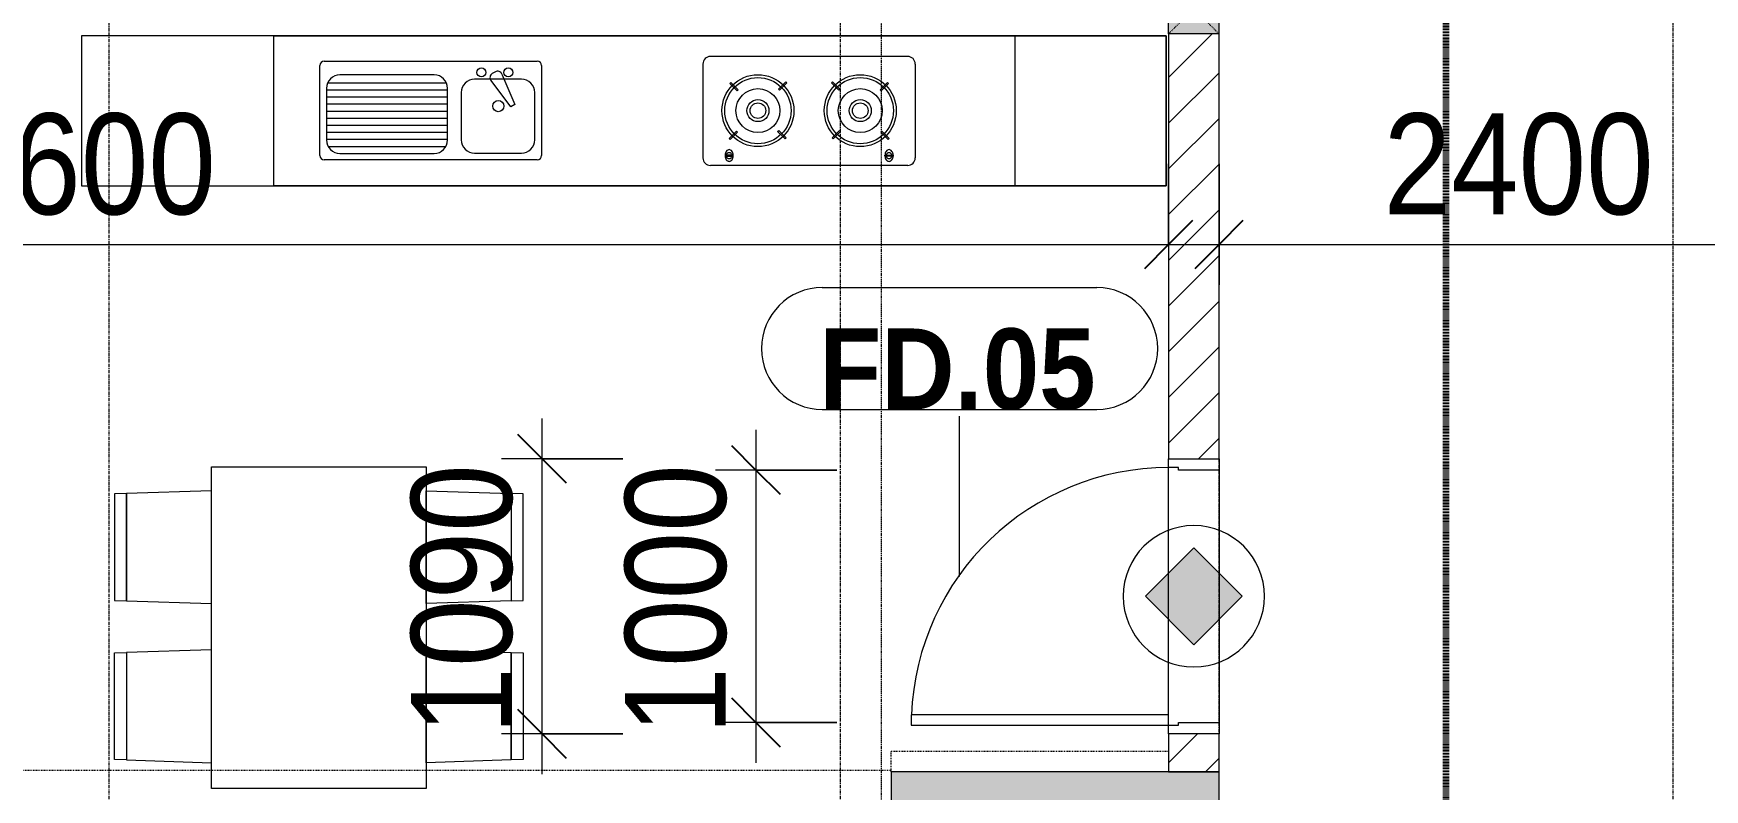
# Model space of a CAD drawing. Header units: millimetres. Extents: x 1591 to 240306, y -15958 to 82755.
# Drawn here: x 122754 to 129379, y 61841 to 64837 of the extents above; entities that cross this region are included whole.
import ezdxf

# ---------------------------------------------------------------- set-up
doc = ezdxf.new("R2010")
doc.units = ezdxf.units.MM
for name, pattern in [('1 NÉT CALL OUT', [6, 3, -3]), ('Dash', [6, 3, -3]), ('Dash 1_8_', [6.35, 3.175, -3.175]), ('Dash Dot 3_16_', [7.9375, 4.7625, -1.5875, 0, -1.5875]), ('Grid Line', [22.225, 12.7, -3.175, 3.175, -3.175])]:
    doc.linetypes.add(name, pattern=pattern)
for name, color, linetype, lineweight in [('0-1', 7, 'Continuous', 5), ('A-ANNO-DIMS', 211, 'Continuous', 9), ('A-ANNO-DIMS-160', 211, 'Continuous', 9), ('A-ANNO-NOTE', 131, 'Continuous', 9), ('A-AREA', 32, 'Dash 1_8_', 9), ('A-DETL-1', 90, '1 NÉT CALL OUT', 100), ('A-DETL-GENF-2', 1, 'Continuous', 9), ('A-DOOR-3', 1, 'Continuous', 9), ('A-DOOR-FRAM-1', 1, 'Continuous', 9), ('A-DOOR-IDEN', 31, 'Continuous', 9), ('A-FLOR-2', 9, 'Continuous', 9), ('A-WALL', 113, 'Continuous', 9), ('A-WALL-3', 113, 'Continuous', 18), ('A-WALL-PATT-2', 111, 'Continuous', 9), ('G-ANNO-SYMB-1', 111, 'Dash Dot 3_16_', 18), ('I-FURN', 30, 'Continuous', 9), ('I-FURN-1', 254, 'Continuous', 9), ('S-COLS', 52, 'Continuous', 9), ('S-COLS-1', 52, 'Continuous', 5), ('S-COLS-2', 7, 'Continuous', 18), ('S-COLS-5', 52, 'Continuous', 18), ('S-COLS-HDLN', 52, 'Dash', 9), ('S-GRID-1', 1, 'Grid Line', 9)]:
    doc.layers.add(name, color=color, linetype=linetype, lineweight=lineweight)
doc.styles.add('Arial_B_3', font='arialbd_0.ttf', dxfattribs={"width": 0.9, "height": 320})
doc.styles.add('UTM Avo', font='UTM Avo.ttf', dxfattribs={"width": 0.9, "height": 400})
doc.dimstyles.new('1_Dim_chi_tiet_2_5', dxfattribs={"dimscale": 304.8, "dimtxt": 399.720379, "dimasz": 0.629921, "dimexe": 0.524934, "dimexo": 0.0625, "dimgap": 0.052493, "dimtad": 1, "dimdec": 0, "dimrnd": 5, "dimzin": 0, "dimdsep": 46, "dimtxsty": 'UTM Avo', "dimblk1": 'OBLIQUE', "dimblk2": 'OBLIQUE', "dimsah": 1, "dimcen": 0.09, "dimdle": 0.524934, "dimazin": 0, "dimtfac": 1, "dimtdec": 4, "dimtix": 1, "dimtmove": 0, "dimatfit": 3, "dimfxl": 1.049869, "dimfxlon": 1, "dimtvp": 1, "dimtolj": 1, "dimtzin": 0, "dimarcsym": 2})
doc.dimstyles.new('1_Dim_chi_tiet_2_5_1', dxfattribs={"dimscale": 304.8, "dimtxt": 399.720379, "dimasz": 0.629921, "dimexe": 0.524934, "dimexo": 0.0625, "dimgap": 0.052493, "dimtad": 1, "dimdec": 0, "dimrnd": 5, "dimzin": 0, "dimdsep": 46, "dimtxsty": 'UTM Avo', "dimblk1": 'OBLIQUE', "dimblk2": 'OBLIQUE', "dimsah": 1, "dimcen": 0.09, "dimdle": 0.524934, "dimazin": 0, "dimtfac": 1, "dimtdec": 4, "dimtix": 1, "dimtmove": 0, "dimatfit": 3, "dimfxl": 1.049869, "dimfxlon": 1, "dimtvp": 1, "dimtolj": 1, "dimtzin": 0, "dimarcsym": 2})

# ---------------------------------------------------------------- blocks, each defined once
blk = doc.blocks.new('NCV_TKTC_KET CAU_rvt-1-TKCS_MB TẦNG 3-4')
at = {"layer": 'S-COLS-1'}
blk.add_hatch(color=256, dxfattribs=at).paths.add_polyline_path([(116452.6, 61561.9), (116452.6, 61911.9), (115152.6, 61911.9), (115152.6, 61561.9), (115759.6, 61561.9)])
at = {"layer": 'S-COLS-2'}
for p, q in [((116452.6, 61911.9), (115152.6, 61911.9)), ((115152.6, 61911.9), (115152.6, 61561.9)), ((116452.6, 61561.9), (116452.6, 61911.9))]:
    blk.add_line(p, q, dxfattribs=at)
blk = doc.blocks.new('HE BEP A - HE BEP A-V150-TKCS_MB TẦNG 3-4')
at = {"layer": 'I-FURN'}
for p, q in [((765.9, 605.3), (3.5, 605.3)), ((3.5, 605.3), (3.5, 11)), ((765.9, 11), (765.9, 605.3)), ((765.9, 605.3), (4303.5, 605.3)), ((765.9, 11), (765.9, 605.3)), ((3703.5, 605.3), (3703.5, 11)), ((4303.5, 605.3), (4303.5, 11)), ((948.4, 131.7), (948.4, 487.8)), ((965.9, 505.3), (1810.5, 505.3)), ((1828, 487.8), (1828, 131.7)), ((2467.5, 494.2), (2467.5, 122.2)), ((3279.1, 524.2), (2497.5, 524.2)), ((3309.1, 494.2), (3309.1, 122.2)), ((975, 397.7), (975, 193.3)), ((979.9, 419.9), (1450.3, 419.9)), ((1401.8, 451.1), (1028.4, 451.1)), ((1455.1, 193.3), (1455.1, 397.7)), ((1747.9, 434.2), (1562.5, 434.2)), ((1706.2, 324.4), (1627.3, 429.4)), ((1644.6, 463.3), (1632.2, 456.1)), ((1670.1, 454.1), (1721.6, 333.3)), ((2578, 421.2), (2573.6, 416.8)), ((2573.6, 416.8), (2602.8, 387.7)), ((2607.1, 392.1), (2578, 421.2)), ((2795.6, 424), (2766.5, 394.9)), ((2770.8, 390.5), (2800, 419.6)), ((2800, 419.6), (2795.6, 424)), ((2976.7, 419.6), (2981.1, 424)), ((3005.8, 390.5), (2976.7, 419.6)), ((2981.1, 424), (3010.2, 394.9)), ((3169.5, 392.1), (3198.6, 421.2)), ((3203, 416.8), (3173.9, 387.7)), ((3198.6, 421.2), (3203, 416.8)), ((975, 391.9), (1455.1, 391.9)), ((975, 363.9), (1455.1, 363.9)), ((975, 335.9), (1455.1, 335.9)), ((1509.1, 380.9), (1509.1, 194.2)), ((1721.6, 333.3), (1706.2, 324.4)), ((1801.3, 194.2), (1801.3, 380.9)), ((2602.8, 387.7), (2607.1, 392.1)), ((2766.5, 394.9), (2770.8, 390.5)), ((3010.2, 394.9), (3005.8, 390.5)), ((3173.9, 387.7), (3169.5, 392.1)), ((975, 307.9), (1455.1, 307.9)), ((975, 279.9), (1455.1, 279.9)), ((975, 251.9), (1455.1, 251.9)), ((975, 223.9), (1455.1, 223.9)), ((2570.9, 199.3), (2600, 228.4)), ((2575.3, 194.9), (2570.9, 199.3)), ((2604.4, 224), (2575.3, 194.9)), ((2600, 228.4), (2604.4, 224)), ((2763.7, 226.8), (2768.1, 231.2)), ((2792.8, 197.7), (2763.7, 226.8)), ((2768.1, 231.2), (2797.2, 202)), ((2797.2, 202), (2792.8, 197.7)), ((3008.5, 231.2), (2979.4, 202)), ((2979.4, 202), (2983.8, 197.7)), ((2983.8, 197.7), (3012.9, 226.8)), ((3012.9, 226.8), (3008.5, 231.2)), ((3176.6, 228.4), (3172.2, 224)), ((3172.2, 224), (3201.4, 194.9)), ((3205.8, 199.3), (3176.6, 228.4)), ((3201.4, 194.9), (3205.8, 199.3)), ((975, 195.9), (1455.1, 195.9)), ((981.5, 167.9), (1448.7, 167.9)), ((1028.4, 139.9), (1401.8, 139.9)), ((1562.5, 140.8), (1747.9, 140.8)), ((2555.1, 133.3), (2555.1, 129.3)), ((2587.6, 133.3), (2555.1, 133.3)), ((2587.6, 129.3), (2587.6, 133.3)), ((3189, 129.3), (3189, 133.3)), ((3189, 133.3), (3221.5, 133.3)), ((3221.5, 133.3), (3221.5, 129.3)), ((1810.5, 114.2), (965.9, 114.2)), ((3279.1, 92.2), (2497.5, 92.2)), ((2555.1, 129.3), (2587.6, 129.3)), ((3221.5, 129.3), (3189, 129.3)), ((3.5, 11), (765.9, 11)), ((4303.5, 11), (765.9, 11))]:
    blk.add_line(p, q, dxfattribs=at)
for centre, radius in [((1589.4, 460.9), 17.8), ((1696.1, 460.9), 17.8), ((2685.4, 309.4), 142.6), ((2685.4, 309.4), 131.3), ((3091.2, 309.4), 142.6), ((3091.2, 309.4), 131.3), ((1656.3, 327.5), 22.2), ((2685.4, 309.4), 87.2), ((2685.4, 309.4), 43.6), ((2685.4, 309.4), 30.9), ((3091.2, 309.4), 87.2), ((3091.2, 309.4), 43.6), ((3091.2, 309.4), 30.9)]:
    blk.add_circle(centre, radius, dxfattribs=at)
for centre, radius, start, end in [((965.9, 487.8), 17.5, 90, 180), ((1653.4, 447.9), 17.8, 20.53791, 119.9521), ((1810.5, 487.8), 17.5, 0, 90), ((2497.5, 494.2), 30, 90, 180), ((3279.1, 494.2), 30, 360, 90), ((1028.4, 397.7), 53.3, 90, 180), ((1401.8, 397.7), 53.3, 360, 90), ((1562.5, 380.9), 53.3, 90, 180), ((1641, 440.7), 17.8, 119.9521, 219.46175), ((1747.9, 380.9), 53.3, 360, 90), ((1028.4, 193.3), 53.3, 180, 270), ((1401.8, 193.3), 53.3, 270, 360), ((1562.5, 194.2), 53.3, 180, 270), ((1747.9, 194.2), 53.3, 270, 360), ((2588.6, 131.7), 33.5, 163.94189, 180), ((2580.1, 134.1), 24.7, 145.20397, 163.94189), ((2571.3, 131.3), 11.6, 9.9102, 170.0898), ((2574.8, 137.9), 18.1, 120.79762, 145.20397), ((2571.4, 143.6), 11.5, 90, 120.79762), ((2571.4, 143.6), 11.5, 59.20238, 90), ((2568, 137.9), 18.1, 34.79603, 59.20238), ((2562.6, 134.1), 24.7, 16.05811, 34.79603), ((2554.1, 131.7), 33.5, 0, 16.05811), ((3222.5, 131.7), 33.5, 163.94189, 180), ((3214, 134.1), 24.7, 145.20397, 163.94189), ((3208.7, 137.9), 18.1, 120.79762, 145.20397), ((3205.3, 131.3), 11.6, 9.9102, 170.0898), ((3205.3, 143.6), 11.5, 90, 120.79762), ((3205.3, 143.6), 11.5, 59.20238, 90), ((3201.9, 137.9), 18.1, 34.79603, 59.20238), ((3196.5, 134.1), 24.7, 16.05811, 34.79603), ((3188, 131.7), 33.5, 0, 16.05811), ((965.9, 131.7), 17.5, 180, 270), ((1810.5, 131.7), 17.5, 270, 360), ((2497.5, 122.2), 30, 180, 270), ((2588.6, 131.7), 33.5, 180, 196.05811), ((2580.1, 129.2), 24.7, 196.05811, 214.79603), ((2571.3, 131.3), 11.6, 189.71775, 350.28225), ((2574.8, 125.5), 18.1, 214.79603, 239.20238), ((2571.4, 119.8), 11.5, 239.20238, 270), ((2571.4, 119.8), 11.5, 270, 300.79762), ((2568, 125.5), 18.1, 300.79762, 325.20397), ((2562.6, 129.2), 24.7, 325.20397, 343.94189), ((2554.1, 131.7), 33.5, 343.94189, 0), ((3222.5, 131.7), 33.5, 180, 196.05811), ((3214, 129.2), 24.7, 196.05811, 214.79603), ((3208.7, 125.5), 18.1, 214.79603, 239.20238), ((3205.3, 131.3), 11.6, 189.71775, 350.28225), ((3205.3, 119.8), 11.5, 239.20238, 270), ((3205.3, 119.8), 11.5, 270, 300.79762), ((3201.9, 125.5), 18.1, 300.79762, 325.20397), ((3196.5, 129.2), 24.7, 325.20397, 343.94189), ((3188, 131.7), 33.5, 343.94189, 0), ((3279.1, 122.2), 30, 270, 360)]:
    blk.add_arc(centre, radius, start, end, dxfattribs=at)
at = {"layer": 'I-FURN-1'}
for p, q in [((4303.5, 605.3), (3.5, 605.3)), ((3.5, 605.3), (3.5, 11)), ((4303.5, 11), (4303.5, 605.3)), ((3.5, 11), (4303.5, 11))]:
    blk.add_line(p, q, dxfattribs=at)
blk = doc.blocks.new('RES_BAN AN 1 - RES_BAN AN 1-885813-TKCS_MB TẦNG 3-4')
at = {"layer": 'I-FURN-1'}
for p, q in [((-425, 1275), (425, 1275)), ((-425, 0), (-425, 1275)), ((425, 1275), (425, 0)), ((-761.9, 1168.8), (-809.6, 1167.2)), ((-809.6, 1167.2), (-809.6, 745.3)), ((-425, 1180), (-761.9, 1168.8)), ((-761.9, 1168.8), (-761.9, 743.8)), ((-761.9, 743.8), (-761.9, 1168.8)), ((-425, 732.5), (-425, 1180)), ((425, 1180), (761.9, 1168.8)), ((425, 732.5), (425, 1180)), ((761.9, 1168.8), (761.9, 743.8)), ((761.9, 1168.8), (761.9, 743.8)), ((809.6, 1167.2), (761.9, 1168.8)), ((809.6, 745.3), (809.6, 1167.2)), ((-809.6, 745.3), (-761.9, 743.8)), ((-761.9, 743.8), (-425, 732.5)), ((761.9, 743.8), (425, 732.5)), ((761.9, 743.8), (809.6, 745.3)), ((-809.6, 536.9), (-761.9, 538.5)), ((-809.6, 115.1), (-809.6, 536.9)), ((-425, 549.7), (-761.9, 538.5)), ((-761.9, 538.5), (-761.9, 113.5)), ((-761.9, 538.5), (-761.9, 113.5)), ((-425, 102.3), (-425, 549.7)), ((425, 549.7), (761.9, 538.5)), ((425, 102.3), (425, 549.7)), ((761.9, 538.5), (761.9, 113.5)), ((761.9, 538.5), (809.6, 536.9)), ((761.9, 113.5), (761.9, 538.5)), ((809.6, 536.9), (809.6, 115.1)), ((-761.9, 113.5), (-809.6, 115.1)), ((-761.9, 113.5), (-425, 102.3)), ((761.9, 113.5), (425, 102.3)), ((809.6, 115.1), (761.9, 113.5)), ((425, 0), (-425, 0))]:
    blk.add_line(p, q, dxfattribs=at)
blk = doc.blocks.new('NCV_TKTC_TANG 3 - 4_rvt-2-TKCS_MB TẦNG 3-4')
at = {"layer": 'A-FLOR-2'}
blk.add_line((116252.6, 62096.9), (116252.6, 63116.9), dxfattribs=at)
at = {"layer": 'I-FURN-1'}
for name, p in [('HE BEP A - HE BEP A-V150-TKCS_MB TẦNG 3-4', (111939.1, 64221.6)), ('RES_BAN AN 1 - RES_BAN AN 1-885813-TKCS_MB TẦNG 3-4', (112883.8, 61845.3))]:
    blk.add_blockref(name, p, dxfattribs=at)
blk = doc.blocks.new('FD_05 - FD_05-1000x2200mm-835433-TKCS_MB TẦNG 3-4')
at = {"layer": 'A-DETL-GENF-2'}
for p, q in [((510, -100), (470, -100)), ((470, -100), (470, -1120)), ((510, -1120), (510, -100)), ((470, -1120), (510, -1120))]:
    blk.add_line(p, q, dxfattribs=at)
blk.add_arc((510, -100), 1020, 180, 267.75253, dxfattribs=at)
at = {"layer": 'A-DOOR-FRAM-1'}
for p, q in [((-545, 100), (-500, 100)), ((-545, -100), (-545, 100)), ((-500, 100), (-500, -60)), ((500, 100), (545, 100)), ((500, -60), (500, 100)), ((545, 100), (545, -100)), ((-500, -60), (-510, -60)), ((-510, -60), (-510, -100)), ((510, -60), (500, -60)), ((510, -100), (510, -60)), ((-510, -100), (-545, -100)), ((545, -100), (510, -100))]:
    blk.add_line(p, q, dxfattribs=at)
blk = doc.blocks.new('G1_SOF - BO TRU - 200x200-3054294-TKCS_MB TẦNG 3-4')
at = {"layer": 'S-COLS'}
blk.add_hatch(color=256, dxfattribs=at).paths.add_polyline_path([(100, 100), (-100, 100), (-100, -100), (100, -100)])
at = {"layer": 'S-COLS-5'}
for p, q in [((-100, 100), (100, 100)), ((-100, -100), (-100, 100)), ((100, 100), (100, -100)), ((100, -100), (-100, -100))]:
    blk.add_line(p, q, dxfattribs=at)
at = {"layer": 'S-COLS-HDLN'}
for p, q in [((100, -100), (-100, 100)), ((-100, -100), (100, 100))]:
    blk.add_line(p, q, dxfattribs=at)
blk = doc.blocks.new('DIMBLOCK91-TKCS_MB TẦNG 3-4')
at = {"layer": 'A-ANNO-DIMS-160'}
for p, q in [((124770, 61901.9), (124770, 63311.9)), ((125090, 63151.9), (124610, 63151.9)), ((124770, 63151.9), (125090, 63151.9)), ((125090, 62061.9), (124610, 62061.9)), ((124770, 62061.9), (125090, 62061.9))]:
    blk.add_line(p, q, dxfattribs=at)
at = {"layer": 'A-ANNO-DIMS-160', "lineweight": 25}
for p, q in [((124770, 63151.9), (124674, 63247.9)), ((124770, 63151.9), (124866, 63055.9)), ((124770, 62061.9), (124674, 62157.9)), ((124770, 62061.9), (124866, 61965.9))]:
    blk.add_line(p, q, dxfattribs=at)
at = {"layer": 'A-ANNO-DIMS-160', "color": 0, "insert": (124250.4, 62059.2), "char_height": 400, "width": 1314.636, "attachment_point": 1, "rotation": 90, "line_spacing_factor": 1.110334, "style": 'UTM Avo'}
blk.add_mtext('1090', dxfattribs=at)
blk = doc.blocks.new('_Oblique')
at = {"color": 0, "linetype": 'ByBlock', "lineweight": -2}
blk.add_line((-0.5, -0.5), (0.5, 0.5), dxfattribs=at)
blk = doc.blocks.new('DIMBLOCK144-TKCS_MB TẦNG 3-4')
at = {"layer": 'A-ANNO-DIMS-160'}
for p, q in [((125618.3, 63266.9), (125618.3, 61946.9)), ((125938.3, 63106.9), (125458.3, 63106.9)), ((125618.3, 63106.9), (125938.3, 63106.9)), ((125938.3, 62106.9), (125458.3, 62106.9)), ((125618.3, 62106.9), (125938.3, 62106.9))]:
    blk.add_line(p, q, dxfattribs=at)
at = {"layer": 'A-ANNO-DIMS-160', "lineweight": 25}
for p, q in [((125618.3, 63106.9), (125522.3, 63202.9)), ((125618.3, 63106.9), (125714.3, 63010.9)), ((125618.3, 62106.9), (125522.3, 62202.9)), ((125618.3, 62106.9), (125714.3, 62010.9))]:
    blk.add_line(p, q, dxfattribs=at)
at = {"layer": 'A-ANNO-DIMS-160', "color": 0, "insert": (125098.7, 62059.2), "char_height": 400, "width": 1314.636, "attachment_point": 1, "rotation": 90, "line_spacing_factor": 1.110334, "style": 'UTM Avo'}
blk.add_mtext('1000', dxfattribs=at)
blk = doc.blocks.new('HDNDCT_GHI CHÚ CỬA CHỐNG CHÁY EI30 - HDNDCT_GHI CHÚ CỬA CHỐNG CHÁY EI30-2461928-TKCS_MB TẦNG 3-4')
at = {"layer": 'A-ANNO-NOTE'}
blk.add_hatch(color=256, dxfattribs=at).paths.add_polyline_path([(-1.2, 0), (0, 1.2), (1.2, 0), (0, -1.2)])
for p, q in [((0, 1.2), (-1.2, 0)), ((1.2, 0), (0, 1.2)), ((-1.2, 0), (0, -1.2)), ((0, -1.2), (1.2, 0))]:
    blk.add_line(p, q, dxfattribs=at)
for start, end in [(360, 180), (180, 360)]:
    blk.add_arc((0, 0), 1.75, start, end, dxfattribs=at)
blk = doc.blocks.new('DIMBLOCK179-TKCS_MB TẦNG 3-4')
at = {"layer": 'A-ANNO-DIMS-160'}
for p, q in [((127453.9, 64320.6), (127453.9, 63840.6)), ((127453.9, 64000.6), (127453.9, 64320.6)), ((129853.8, 64320.6), (129853.8, 63840.6)), ((129853.8, 64000.6), (129853.8, 64320.6)), ((127293.9, 64000.6), (130013.8, 64000.6))]:
    blk.add_line(p, q, dxfattribs=at)
at = {"layer": 'A-ANNO-DIMS-160', "lineweight": 25}
for p, q in [((127453.9, 64000.6), (127549.9, 64096.6)), ((129853.8, 64000.6), (129949.8, 64096.6)), ((127453.9, 64000.6), (127357.9, 63904.6)), ((129853.8, 64000.6), (129757.8, 63904.6))]:
    blk.add_line(p, q, dxfattribs=at)
at = {"layer": 'A-ANNO-DIMS-160', "color": 0, "insert": (128106.1, 64520.3), "char_height": 400, "width": 1314.636, "attachment_point": 1, "line_spacing_factor": 1.110334, "style": 'UTM Avo'}
blk.add_mtext('2400', dxfattribs=at)
blk = doc.blocks.new('DIMBLOCK204-TKCS_MB TẦNG 3-4')
at = {"layer": 'A-ANNO-DIMS-160'}
for p, q in [((124770, 61901.9), (124770, 63311.9)), ((125090, 63151.9), (124610, 63151.9)), ((124770, 63151.9), (125090, 63151.9)), ((125090, 62061.9), (124610, 62061.9)), ((124770, 62061.9), (125090, 62061.9))]:
    blk.add_line(p, q, dxfattribs=at)
at = {"layer": 'A-ANNO-DIMS-160', "lineweight": 25}
for p, q in [((124770, 63151.9), (124674, 63247.9)), ((124770, 63151.9), (124866, 63055.9)), ((124770, 62061.9), (124674, 62157.9)), ((124770, 62061.9), (124866, 61965.9))]:
    blk.add_line(p, q, dxfattribs=at)
at = {"layer": 'A-ANNO-DIMS-160', "color": 0, "insert": (124250.4, 62059.2), "char_height": 400, "width": 1314.636, "attachment_point": 1, "rotation": 90, "line_spacing_factor": 1.110334, "style": 'UTM Avo'}
blk.add_mtext('1090', dxfattribs=at)
blk = doc.blocks.new('DIMBLOCK260-TKCS_MB TẦNG 3-4')
at = {"layer": 'A-ANNO-DIMS-160'}
for p, q in [((125618.3, 63266.9), (125618.3, 61946.9)), ((125938.3, 63106.9), (125458.3, 63106.9)), ((125618.3, 63106.9), (125938.3, 63106.9)), ((125938.3, 62106.9), (125458.3, 62106.9)), ((125618.3, 62106.9), (125938.3, 62106.9))]:
    blk.add_line(p, q, dxfattribs=at)
at = {"layer": 'A-ANNO-DIMS-160', "lineweight": 25}
for p, q in [((125618.3, 63106.9), (125522.3, 63202.9)), ((125618.3, 63106.9), (125714.3, 63010.9)), ((125618.3, 62106.9), (125522.3, 62202.9)), ((125618.3, 62106.9), (125714.3, 62010.9))]:
    blk.add_line(p, q, dxfattribs=at)
at = {"layer": 'A-ANNO-DIMS-160', "color": 0, "insert": (125098.7, 62059.2), "char_height": 400, "width": 1314.636, "attachment_point": 1, "rotation": 90, "line_spacing_factor": 1.110334, "style": 'UTM Avo'}
blk.add_mtext('1000', dxfattribs=at)
blk = doc.blocks.new('STN_Door Tag - STN_Door Tag-1788670-TKCS_MB TẦNG 3-4')
at = {"layer": 'A-DOOR-IDEN'}
for p, q in [((-3.37, 1.495), (3.431, 1.495)), ((-3.37, -1.524), (3.431, -1.524))]:
    blk.add_line(p, q, dxfattribs=at)
for centre, start, end in [((-3.37, -0.015), 90, 270), ((3.431, -0.015), 270, 90)]:
    blk.add_arc(centre, 1.509, start, end, dxfattribs=at)
blk = doc.blocks.new('DIMBLOCK376-TKCS_MB TẦNG 3-4')
at = {"layer": 'A-ANNO-DIMS-160'}
for p, q in [((118653.9, 64320.6), (118653.9, 63840.6)), ((118653.9, 64000.6), (118653.9, 64320.6)), ((127253.9, 64320.6), (127253.9, 63840.6)), ((127253.9, 64000.6), (127253.9, 64320.6)), ((118493.9, 64000.6), (127413.9, 64000.6))]:
    blk.add_line(p, q, dxfattribs=at)
at = {"layer": 'A-ANNO-DIMS-160', "lineweight": 25}
for p, q in [((118653.9, 64000.6), (118749.9, 64096.6)), ((127253.9, 64000.6), (127349.9, 64096.6)), ((118653.9, 64000.6), (118557.9, 63904.6)), ((127253.9, 64000.6), (127157.9, 63904.6))]:
    blk.add_line(p, q, dxfattribs=at)
at = {"layer": 'A-ANNO-DIMS-160', "color": 0, "insert": (122406.1, 64520.3), "char_height": 400, "width": 1314.636, "attachment_point": 1, "line_spacing_factor": 1.110334, "style": 'UTM Avo'}
blk.add_mtext('8600', dxfattribs=at)

msp = doc.modelspace()

# ---------------------------------------------------------------- hatches: boundary and pattern name
at = {"layer": 'A-WALL-PATT-2'}
h = msp.add_hatch(dxfattribs=at)
h.set_pattern_fill('FP_1', color=256, style=0, pattern_type=2)
h.set_pattern_definition([(45, (11001.35, 0), (-90.50967, 90.50967), [])])
h.paths.add_polyline_path([(127453.9, 61911.9), (127453.9, 62061.9), (127253.9, 62061.9), (127253.9, 61911.9)])
h.paths.add_polyline_path([(127453.9, 63151.9), (127453.9, 69761.9), (127253.9, 69761.9), (127253.9, 65035.3), (127453.8, 65035.3), (127453.8, 64835.3), (127253.9, 64835.3), (127253.9, 63151.9)])

# ---------------------------------------------------------------- linework, layer by layer
at = {"layer": 'A-AREA'}
for p, q in [((126153.9, 61993.4), (127253.9, 61993.4)), ((126153.9, 61911.9), (126153.9, 61993.4)), ((123460.2, 61916.8), (121563.5, 61916.8)), ((124310.2, 61916.8), (123460.2, 61916.8)), ((126153.8, 61916.8), (124310.2, 61916.8))]:
    msp.add_line(p, q, dxfattribs=at)
at = {"layer": 'A-DETL-1'}
msp.add_line((128353.9, 52256.9), (128353.9, 71435.3), dxfattribs=at)
at = {"layer": 'A-DOOR-IDEN'}
msp.add_line((126425, 62685.1), (126425.3, 63320.8), dxfattribs=at)
at = {"layer": 'A-WALL'}
for p, q in [((127253.9, 62096.9), (127253.9, 63116.9)), ((127453.9, 63106.9), (127453.9, 62106.9))]:
    msp.add_line(p, q, dxfattribs=at)
at = {"layer": 'A-WALL-3'}
for p, q in [((127453.9, 63151.9), (127453.9, 69761.9)), ((127253.9, 64835.3), (127253.9, 63151.9)), ((127253.9, 63151.9), (127453.9, 63151.9)), ((127253.9, 62061.9), (127253.9, 61911.9)), ((127453.9, 62061.9), (127253.9, 62061.9)), ((127453.9, 61911.9), (127453.9, 62061.9)), ((127253.9, 61911.9), (127453.9, 61911.9))]:
    msp.add_line(p, q, dxfattribs=at)
at = {"layer": 'G-ANNO-SYMB-1'}
msp.add_line((126113.9, 82373.8), (126113.9, 13547.9), dxfattribs=at)
at = {"layer": 'S-GRID-1'}
for p, q in [((123054, 19175.3), (123054, 76690.4)), ((125953.9, 19175.3), (125953.9, 76690.4)), ((127453.9, 19175.3), (127453.9, 76690.4)), ((129253.9, 19175.3), (129253.9, 76690.4))]:
    msp.add_line(p, q, dxfattribs=at)

# ---------------------------------------------------------------- block references
at = {"layer": '0-1'}
for name in ['NCV_TKTC_KET CAU_rvt-1-TKCS_MB TẦNG 3-4', 'NCV_TKTC_TANG 3 - 4_rvt-2-TKCS_MB TẦNG 3-4']:
    msp.add_blockref(name, (11001.4, 0), dxfattribs=at)
at = {"layer": 'A-ANNO-NOTE', "xscale": 160, "yscale": 160, "zscale": 160}
msp.add_blockref('HDNDCT_GHI CHÚ CỬA CHỐNG CHÁY EI30 - HDNDCT_GHI CHÚ CỬA CHỐNG CHÁY EI30-2461928-TKCS_MB TẦNG 3-4', (127354, 62606.9), dxfattribs=at)
at = {"layer": 'A-DOOR-3', "rotation": 269.9999999999999}
msp.add_blockref('FD_05 - FD_05-1000x2200mm-835433-TKCS_MB TẦNG 3-4', (127353.9, 62606.9), dxfattribs=at)
at = {"layer": 'A-DOOR-IDEN', "xscale": 159.9999999999999, "yscale": 159.9999999999999, "zscale": 159.9999999999999}
msp.add_blockref('STN_Door Tag - STN_Door Tag-1788670-TKCS_MB TẦNG 3-4', (126420.5, 63591.1), dxfattribs=at)
at = {"layer": 'S-COLS', "rotation": 180}
msp.add_blockref('G1_SOF - BO TRU - 200x200-3054294-TKCS_MB TẦNG 3-4', (127353.8, 64935.3), dxfattribs=at)

# ---------------------------------------------------------------- texts
at = {"layer": 'A-DOOR-IDEN', "insert": (126417.2, 63505.7), "char_height": 320, "width": 1124.64, "attachment_point": 5, "line_spacing_factor": 0.936439, "style": 'Arial_B_3'}
msp.add_mtext('\\pt7.2,14.4,21.6,28.8,36,43.2,50.4,57.6,64.8,72,79.2,86.4,93.6,100.8,108,115.2,122.4,129.6,136.8,144,151.2,158.4,165.6,172.8,180,187.2,194.4,201.6,208.8,216,223.2,230.4;FD.05', dxfattribs=at)

# ---------------------------------------------------------------- dimensions: what is measured, and where the dimension line sits
at = {"layer": 'A-ANNO-DIMS'}
for base, p1, p2, dimstyle, override, picture, middle in [((127253.9, 64000.6), (118653.9, 64320.6), (127253.9, 64320.6), '1_Dim_chi_tiet_2_5_1', {"dimpost": '<>', "dimfxl": 8600}, 'DIMBLOCK376-TKCS_MB TẦNG 3-4', (122953.9, 64223.6)), ((129853.8, 64000.6), (127453.9, 64320.6), (129853.8, 64320.6), '1_Dim_chi_tiet_2_5', {"dimpost": '<>', "dimfxl": 2399.928669}, 'DIMBLOCK179-TKCS_MB TẦNG 3-4', (128653.9, 64223.6))]:
    dim = msp.add_linear_dim(base=base, p1=p1, p2=p2, dimstyle=dimstyle, override=override, dxfattribs=at)
    dim.commit()
    dim.dimension.update_dxf_attribs({"geometry": picture, "text_midpoint": middle})
for base, p1, p2, dimstyle, override, picture, middle in [((124770, 63151.9), (125090, 62061.9), (125090, 63151.9), '1_Dim_chi_tiet_2_5', {"dimpost": '<>', "dimfxl": 1090}, 'DIMBLOCK91-TKCS_MB TẦNG 3-4', (124547, 62606.9)), ((124770, 63151.9), (125090, 62061.9), (125090, 63151.9), '1_Dim_chi_tiet_2_5', {"dimpost": '<>', "dimfxl": 1090}, 'DIMBLOCK204-TKCS_MB TẦNG 3-4', (124547, 62606.9)), ((125618.3, 62106.9), (125938.3, 63106.9), (125938.3, 62106.9), '1_Dim_chi_tiet_2_5', {"dimpost": '<>', "dimfxl": 1000}, 'DIMBLOCK144-TKCS_MB TẦNG 3-4', (125395.3, 62606.9)), ((125618.3, 62106.9), (125938.3, 63106.9), (125938.3, 62106.9), '1_Dim_chi_tiet_2_5_1', {"dimpost": '<>', "dimfxl": 1000}, 'DIMBLOCK260-TKCS_MB TẦNG 3-4', (125395.3, 62606.9))]:
    dim = msp.add_linear_dim(base=base, p1=p1, p2=p2, angle=90, dimstyle=dimstyle, override=override, dxfattribs=at)
    dim.commit()
    dim.dimension.update_dxf_attribs({"geometry": picture, "text_midpoint": middle})

doc.saveas('drawing.dxf')
